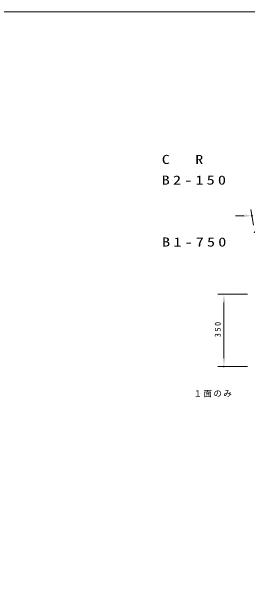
# Model space of a CAD drawing. Units: millimetres, scale not verified. Extents: x -4060 to 4060, y -2828 to 2828.
# Drawn here: x 734 to 1877, y 0 to 2828 of the extents above; entities that cross this region are included whole.
import ezdxf

# ---------------------------------------------------------------- set-up
doc = ezdxf.new("R2010")
doc.units = ezdxf.units.MM
doc.header["$LTSCALE"] = 7
doc.header["$PDMODE"] = 32
doc.header["$PDSIZE"] = 3.5
for name, color, linetype, lineweight in [('0-2_DIM', 7, 'Continuous', 18), ('0-5_TXT', 7, 'Continuous', 18), ('0-7_LAYER', 7, 'Continuous', 18), ('0-A_NO', 7, 'Continuous', 18)]:
    doc.layers.add(name, color=color, linetype=linetype, lineweight=lineweight)
doc.layers.add('0-8_Defpoints', color=7, linetype='Continuous')
doc.styles.add('ＭＳ ゴシック', font='')
doc.styles.get('ＭＳ ゴシック').set_extended_font_data('MS Gothic')

# ---------------------------------------------------------------- blocks, each defined once
blk = doc.blocks.new('D41')
at = {"layer": '0-8_Defpoints'}
for p in [(6038.253, 4316.385), (5853.253, 3966.385), (6038.253, 3966.385)]:
    blk.add_point(p, dxfattribs=at)
at = {"layer": '0-A_NO'}
for p, q in [((5968.253, 4316.385), (5823.253, 4316.385)), ((5853.253, 4276.385), (5853.253, 4006.385)), ((5968.253, 3966.385), (5823.253, 3966.385))]:
    blk.add_line(p, q, dxfattribs=at)
for points in [[(5846.587, 4276.385), (5859.92, 4276.385), (5853.253, 4316.385)], [(5846.587, 4006.385), (5859.92, 4006.385), (5853.253, 3966.385)]]:
    blk.add_solid(points, dxfattribs=at)
at = {"layer": '0-A_NO', "insert": (5838.253, 4107.985), "char_height": 29.33, "attachment_point": 7, "rotation": 90, "style": 'ＭＳ ゴシック'}
blk.add_mtext('\\T1.38;\\W0.9;350', dxfattribs=at)
blk = doc.blocks.new('D45')
at = {"layer": '0-2_DIM'}
for p, q in [((5997.082, 4651.385), (5983.857, 4726.385)), ((6097.082, 4661.385), (6085.621, 4726.385)), ((5949.147, 4696.385), (5909.147, 4696.385)), ((6130.91, 4696.385), (6170.91, 4696.385))]:
    blk.add_line(p, q, dxfattribs=at)
for points in [[(5949.147, 4703.052), (5949.147, 4689.719), (5989.147, 4696.385)], [(6130.91, 4703.052), (6130.91, 4689.719), (6090.91, 4696.385)]]:
    blk.add_solid(points, dxfattribs=at)
at = {"layer": '0-8_Defpoints'}
for p in [(5989.147, 4696.385), (6003.253, 4616.385), (6103.253, 4626.385)]:
    blk.add_point(p, dxfattribs=at)
at = {"layer": '0-2_DIM', "insert": (6006.629, 4711.385), "char_height": 29.33, "attachment_point": 7, "style": 'ＭＳ ゴシック'}
blk.add_mtext('\\T1.38;\\W0.9;100', dxfattribs=at)

msp = doc.modelspace()

# ---------------------------------------------------------------- linework, layer by layer
at = {"layer": '0-7_LAYER'}
for points in [[(-4060, -2827.5), (-4060, 2827.5), (4060, 2827.5), (4060, -2827.5)], [(4060, -2827.5), (-4060, -2827.5), (-4060, 2827.5), (4060, 2827.5)]]:
    msp.add_lwpolyline(points, close=True, dxfattribs=at)

# ---------------------------------------------------------------- block references
at = {"layer": '0-2_DIM'}
msp.add_blockref('D45', (-4090, -2857.5), dxfattribs=at)
at = {"layer": '0-A_NO'}
msp.add_blockref('D41', (-4090, -2857.5), dxfattribs=at)

# ---------------------------------------------------------------- texts
at = {"layer": '0-5_TXT', "char_height": 43.99, "attachment_point": 7, "style": 'ＭＳ ゴシック'}
for s, insert in [('\\T1.39;\\W1.3;C\\~\\~R', (1461.753, 2088.885)), ('\\T1.4;\\W1.3;B2-150', (1461.753, 1988.885)), ('\\T1.4;\\W1.3;B1-750', (1463.253, 1688.885))]:
    msp.add_mtext(s, dxfattribs=dict(at, insert=insert))
at = {"layer": '0-A_NO', "insert": (1616.131, 959.883), "char_height": 29.33, "attachment_point": 7, "style": 'ＭＳ ゴシック'}
msp.add_mtext('\\T1.17;１面のみ', dxfattribs=at)

doc.saveas('drawing.dxf')
